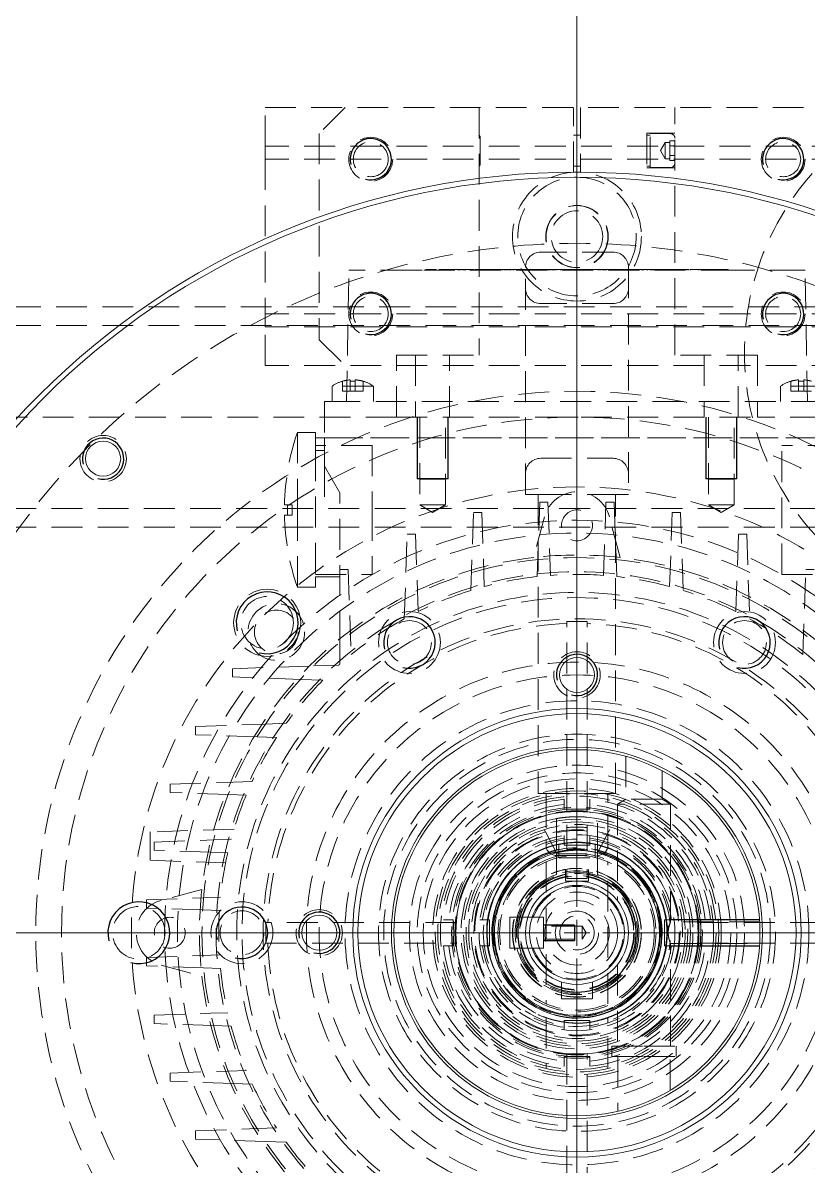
# Model space of a CAD drawing. Header units: millimetres. Extents: x 0 to 3953, y 1 to 2793.
# Drawn here: x 2912.2 to 3064.5, y 863.3 to 1085 of the extents above; entities that cross this region are included whole.
import ezdxf

# ---------------------------------------------------------------- set-up
doc = ezdxf.new("R2010")
doc.units = ezdxf.units.MM
doc.header["$LTSCALE"] = 4.7
doc.linetypes.add('HIDDEN', pattern=[1.905, 1.27, -0.635])
doc.layers.add('D', color=1, linetype='Continuous')
doc.layers.add('SLD-0', color=7, linetype='Continuous', lineweight=15)

# ---------------------------------------------------------------- blocks, each defined once
blk = doc.blocks.new('SW_CENTERMARKSYMBOL_1')
at = {"layer": 'SLD-0', "color": 0}
for p, q in [((0, 5), (0, 342.5)), ((0, 0), (0, 2.5)), ((-5, 0), (-342.5, 0)), ((0, 0), (-2.5, 0)), ((0, 0), (0, -2.5)), ((0, 0), (2.5, 0)), ((5, 0), (342.5, 0)), ((0, -5), (0, -342.5))]:
    blk.add_line(p, q, dxfattribs=at)

msp = doc.modelspace()

# ---------------------------------------------------------------- linework, layer by layer
at = {"color": 7, "linetype": 'HIDDEN', "lineweight": 0}
for p, q in [((2959.152, 1061.093), (2959.152, 1068.593)), ((2959.152, 1068.593), (3080.152, 1068.593)), ((2974.652, 1068.593), (2969.652, 1063.593)), ((3000.652, 1068.593), (3000.652, 1020.593)), ((3018.952, 1056.073), (3018.952, 1068.593)), ((3020.352, 1068.593), (3020.352, 1056.073)), ((3038.652, 1020.593), (3038.652, 1068.593)), ((2969.652, 1063.593), (2969.652, 1023.593)), ((3000.902, 1063.009), (3000.652, 1063.259)), ((3000.902, 1063.009), (3000.652, 1062.759)), ((3000.902, 1063.009), (3000.902, 1057.509)), ((3020.352, 1063.259), (3018.952, 1063.259)), ((3033.223, 1063.625), (3033.223, 1056.893)), ((3038.652, 1063.625), (3033.223, 1063.625)), ((3033.852, 1063.259), (3033.223, 1063.259)), ((3033.852, 1056.959), (3033.852, 1063.559)), ((3037.752, 1063.559), (3033.852, 1063.559)), ((3037.652, 1062.165), (3037.652, 1061.212)), ((3037.652, 1062.165), (3038.652, 1062.165)), ((3080.152, 1061.093), (2959.152, 1061.093)), ((2959.152, 1061.093), (2959.152, 1058.593)), ((3036.732, 1061.819), (3035.831, 1060.259)), ((3035.831, 1060.259), (3036.732, 1058.699)), ((3036.732, 1061.819), (3036.732, 1058.699)), ((3037.652, 1061.819), (3036.732, 1061.819)), ((3037.652, 1061.212), (3037.652, 1059.307)), ((3037.652, 1061.212), (3038.652, 1061.212)), ((3080.152, 1058.593), (2959.152, 1058.593)), ((2959.152, 1058.593), (2959.152, 1028.593)), ((3000.652, 1057.759), (3000.902, 1057.509)), ((3000.652, 1057.259), (3000.902, 1057.509)), ((3036.732, 1058.699), (3037.652, 1058.699)), ((3037.652, 1059.307), (3037.652, 1058.354)), ((3037.652, 1059.307), (3038.652, 1059.307)), ((3037.652, 1058.354), (3038.652, 1058.354)), ((3018.952, 1057.259), (3020.352, 1057.259)), ((3033.223, 1057.259), (3033.852, 1057.259)), ((3033.223, 1056.893), (3038.652, 1056.893)), ((3033.852, 1056.959), (3037.752, 1056.959)), ((3026.652, 1040.593), (3012.652, 1040.593)), ((3009.652, 993.593), (3009.652, 1037.593)), ((3029.652, 1037.593), (3029.652, 993.593)), ((2974.957, 1011.593), (2975.402, 1037.093)), ((2976.28, 1037.093), (2975.402, 1037.093)), ((2987.523, 1037.093), (2976.28, 1037.093)), ((2989.644, 1037.093), (2987.523, 1037.093)), ((3049.659, 1037.093), (2989.644, 1037.093)), ((2992.338, 1037.193), (2990.318, 1037.193)), ((2990.318, 1037.193), (2990.318, 1037.093)), ((2990.428, 1037.193), (2990.428, 1037.093)), ((2990.706, 1037.193), (2990.706, 1037.093)), ((2990.804, 1037.193), (2990.804, 1037.093)), ((2990.852, 1037.093), (2990.852, 1037.193)), ((2990.863, 1037.093), (2990.863, 1037.193)), ((2990.9, 1037.193), (2990.9, 1037.093)), ((2990.973, 1037.193), (2990.973, 1037.093)), ((2990.978, 1037.093), (2990.978, 1037.193)), ((2991, 1037.093), (2991, 1037.193)), ((2991.005, 1037.093), (2991.005, 1037.193)), ((2991.119, 1037.093), (2991.119, 1037.193)), ((2991.122, 1037.093), (2991.122, 1037.193)), ((2991.207, 1037.093), (2991.207, 1037.193)), ((2991.385, 1037.193), (2991.385, 1037.093)), ((2991.558, 1037.093), (2991.558, 1037.193)), ((2991.727, 1037.093), (2991.727, 1037.193)), ((2992.228, 1037.093), (2992.228, 1037.193)), ((2992.338, 1037.093), (2992.338, 1037.193)), ((2993.256, 1037.193), (2992.941, 1037.193)), ((2992.941, 1037.193), (2992.941, 1037.093)), ((2993.178, 1037.093), (2993.178, 1037.193)), ((2993.256, 1037.093), (2993.256, 1037.193)), ((2994.9, 1037.193), (2993.256, 1037.193)), ((2993.335, 1037.193), (2993.335, 1037.093)), ((2993.336, 1037.093), (2993.336, 1037.193)), ((2993.618, 1037.193), (2993.618, 1037.093)), ((2993.618, 1037.193), (2993.618, 1037.093)), ((2993.633, 1037.193), (2993.633, 1037.093)), ((2994.577, 1037.193), (2994.577, 1037.093)), ((2994.592, 1037.193), (2994.592, 1037.093)), ((2994.592, 1037.193), (2994.592, 1037.093)), ((2994.874, 1037.193), (2994.874, 1037.093)), ((2994.875, 1037.193), (2994.875, 1037.093)), ((2997.862, 1037.193), (2994.9, 1037.193)), ((2994.912, 1037.093), (2994.912, 1037.193)), ((2994.968, 1037.193), (2994.968, 1037.093)), ((2995.022, 1037.093), (2995.022, 1037.193)), ((2995.233, 1037.193), (2995.233, 1037.093)), ((2995.515, 1037.193), (2995.515, 1037.093)), ((2995.76, 1037.193), (2995.76, 1037.093)), ((2995.827, 1037.093), (2995.827, 1037.193)), ((2995.834, 1037.093), (2995.834, 1037.193)), ((2995.836, 1037.193), (2995.836, 1037.093)), ((2996.531, 1037.093), (2996.531, 1037.193)), ((2996.631, 1037.093), (2996.631, 1037.193)), ((2996.672, 1037.093), (2996.672, 1037.193)), ((2996.812, 1037.093), (2996.812, 1037.193)), ((2996.849, 1037.093), (2996.849, 1037.193)), ((2996.918, 1037.093), (2996.918, 1037.193)), ((2996.939, 1037.093), (2996.939, 1037.193)), ((2997.131, 1037.093), (2997.131, 1037.193)), ((2997.489, 1037.193), (2997.489, 1037.093)), ((2997.49, 1037.093), (2997.49, 1037.193)), ((2997.598, 1037.093), (2997.598, 1037.193)), ((2997.602, 1037.093), (2997.602, 1037.193)), ((2997.669, 1037.093), (2997.669, 1037.193)), ((2997.771, 1037.193), (2997.771, 1037.093)), ((2997.772, 1037.193), (2997.772, 1037.093)), ((2997.862, 1037.093), (2997.862, 1037.193)), ((2999.341, 1037.193), (2997.862, 1037.193)), ((2997.868, 1037.093), (2997.868, 1037.193)), ((2998.105, 1037.093), (2998.105, 1037.193)), ((2998.105, 1037.193), (2998.105, 1037.093)), ((2998.746, 1037.193), (2998.746, 1037.093)), ((2998.746, 1037.193), (2998.746, 1037.093)), ((2999.028, 1037.193), (2999.028, 1037.093)), ((2999.028, 1037.193), (2999.028, 1037.093)), ((2999.341, 1037.093), (2999.341, 1037.193)), ((2999.695, 1037.193), (2999.341, 1037.193)), ((2999.428, 1037.093), (2999.428, 1037.193)), ((2999.669, 1037.193), (2999.669, 1037.093)), ((2999.67, 1037.193), (2999.67, 1037.093)), ((2999.695, 1037.093), (2999.695, 1037.193)), ((2999.962, 1037.193), (2999.874, 1037.193)), ((2999.874, 1037.193), (2999.874, 1037.093)), ((3000.167, 1037.193), (2999.962, 1037.193)), ((3000.156, 1037.193), (3000.156, 1037.093)), ((3000.167, 1037.193), (3002.193, 1037.193)), ((3000.167, 1037.193), (3000.167, 1037.093)), ((3000.468, 1037.093), (3000.468, 1037.193)), ((3000.477, 1037.193), (3000.477, 1037.093)), ((3001.172, 1037.093), (3001.172, 1037.193)), ((3001.272, 1037.093), (3001.272, 1037.193)), ((3001.313, 1037.093), (3001.313, 1037.193)), ((3001.453, 1037.093), (3001.453, 1037.193)), ((3001.49, 1037.093), (3001.49, 1037.193)), ((3001.772, 1037.093), (3001.772, 1037.193)), ((3002.079, 1037.193), (3002.079, 1037.093)), ((3002.08, 1037.093), (3002.08, 1037.193)), ((3002.193, 1037.093), (3002.193, 1037.193)), ((3002.193, 1037.193), (3002.244, 1037.193)), ((3002.244, 1037.193), (3002.244, 1037.093)), ((3002.244, 1037.193), (3002.75, 1037.193)), ((3002.361, 1037.193), (3002.361, 1037.093)), ((3002.362, 1037.193), (3002.362, 1037.093)), ((3002.5, 1037.193), (3002.5, 1037.093)), ((3003.006, 1037.193), (3002.75, 1037.193)), ((3002.75, 1037.193), (3002.75, 1037.093)), ((3002.895, 1037.193), (3002.895, 1037.093)), ((3003.006, 1037.093), (3003.006, 1037.193)), ((3004.088, 1037.193), (3003.006, 1037.193)), ((3003.041, 1037.193), (3003.041, 1037.093)), ((3003.094, 1037.093), (3003.094, 1037.193)), ((3003.189, 1037.193), (3003.189, 1037.093)), ((3003.248, 1037.193), (3003.248, 1037.093)), ((3003.579, 1037.193), (3003.579, 1037.093)), ((3003.72, 1037.193), (3003.72, 1037.093)), ((3003.721, 1037.193), (3003.721, 1037.093)), ((3003.845, 1037.093), (3003.845, 1037.193)), ((3004.002, 1037.193), (3004.002, 1037.093)), ((3004.003, 1037.193), (3004.003, 1037.093)), ((3004.088, 1037.093), (3004.088, 1037.193)), ((3005.287, 1037.193), (3004.088, 1037.193)), ((3004.364, 1037.093), (3004.364, 1037.193)), ((3004.53, 1037.193), (3004.53, 1037.093)), ((3004.777, 1037.193), (3004.777, 1037.093)), ((3005.08, 1037.093), (3005.08, 1037.193)), ((3005.08, 1037.193), (3005.08, 1037.093)), ((3005.099, 1037.093), (3005.099, 1037.193)), ((3005.233, 1037.193), (3005.233, 1037.093)), ((3005.233, 1037.193), (3005.233, 1037.093)), ((3005.287, 1037.093), (3005.287, 1037.193)), ((3005.287, 1037.193), (3008.659, 1037.193)), ((3005.598, 1037.193), (3005.598, 1037.093)), ((3005.739, 1037.193), (3005.739, 1037.093)), ((3005.962, 1037.193), (3005.962, 1037.093)), ((3006.13, 1037.193), (3006.13, 1037.093)), ((3006.131, 1037.193), (3006.131, 1037.093)), ((3006.131, 1037.193), (3006.131, 1037.093)), ((3006.131, 1037.193), (3006.131, 1037.093)), ((3006.412, 1037.193), (3006.412, 1037.093)), ((3006.413, 1037.193), (3006.413, 1037.093)), ((3006.633, 1037.093), (3006.633, 1037.193)), ((3006.772, 1037.193), (3006.772, 1037.093)), ((3007.054, 1037.193), (3007.054, 1037.093)), ((3007.365, 1037.093), (3007.365, 1037.193)), ((3007.375, 1037.193), (3007.375, 1037.093)), ((3008.07, 1037.093), (3008.07, 1037.193)), ((3008.169, 1037.093), (3008.169, 1037.193)), ((3008.211, 1037.093), (3008.211, 1037.193)), ((3008.35, 1037.093), (3008.35, 1037.193)), ((3008.387, 1037.093), (3008.387, 1037.193)), ((3008.659, 1037.193), (3008.659, 1037.093)), ((3008.659, 1037.193), (3011.049, 1037.193)), ((3008.669, 1037.093), (3008.669, 1037.193)), ((3009.644, 1037.093), (3009.644, 1037.193)), ((3009.644, 1037.193), (3009.644, 1037.093)), ((3010.284, 1037.193), (3010.284, 1037.093)), ((3010.285, 1037.193), (3010.285, 1037.093)), ((3010.566, 1037.193), (3010.566, 1037.093)), ((3010.567, 1037.193), (3010.567, 1037.093)), ((3010.739, 1037.193), (3010.739, 1037.093)), ((3011.049, 1037.193), (3011.049, 1037.093)), ((3011.049, 1037.193), (3013.335, 1037.193)), ((3011.067, 1037.193), (3011.067, 1037.093)), ((3011.208, 1037.193), (3011.208, 1037.093)), ((3011.208, 1037.193), (3011.208, 1037.093)), ((3011.351, 1037.193), (3011.351, 1037.093)), ((3011.497, 1037.093), (3011.497, 1037.193)), ((3011.515, 1037.193), (3011.515, 1037.093)), ((3011.587, 1037.093), (3011.587, 1037.193)), ((3011.596, 1037.093), (3011.596, 1037.193)), ((3011.674, 1037.193), (3011.674, 1037.093)), ((3011.679, 1037.193), (3011.679, 1037.093)), ((3011.797, 1037.193), (3011.797, 1037.093)), ((3011.811, 1037.093), (3011.811, 1037.193)), ((3011.852, 1037.093), (3011.852, 1037.193)), ((3011.868, 1037.093), (3011.868, 1037.193)), ((3011.924, 1037.193), (3011.924, 1037.093)), ((3011.953, 1037.093), (3011.953, 1037.193)), ((3011.989, 1037.093), (3011.989, 1037.193)), ((3012.046, 1037.093), (3012.046, 1037.193)), ((3012.097, 1037.193), (3012.097, 1037.093)), ((3012.176, 1037.193), (3012.176, 1037.093)), ((3012.186, 1037.093), (3012.186, 1037.193)), ((3012.213, 1037.193), (3012.213, 1037.093)), ((3012.236, 1037.093), (3012.236, 1037.193)), ((3012.483, 1037.193), (3012.483, 1037.093)), ((3012.771, 1037.193), (3012.771, 1037.093)), ((3012.772, 1037.093), (3012.772, 1037.193)), ((3012.772, 1037.093), (3012.772, 1037.193)), ((3012.772, 1037.193), (3012.772, 1037.093)), ((3012.902, 1037.093), (3012.902, 1037.193)), ((3013.053, 1037.193), (3013.053, 1037.093)), ((3013.054, 1037.193), (3013.054, 1037.093)), ((3013.267, 1037.193), (3013.267, 1037.093)), ((3013.331, 1037.193), (3013.331, 1037.093)), ((3013.335, 1037.093), (3013.335, 1037.193)), ((3013.335, 1037.193), (3015.008, 1037.193)), ((3013.566, 1037.193), (3013.566, 1037.093)), ((3013.659, 1037.193), (3013.659, 1037.093)), ((3013.794, 1037.193), (3013.794, 1037.093)), ((3013.879, 1037.093), (3013.879, 1037.193)), ((3014.062, 1037.093), (3014.062, 1037.193)), ((3014.221, 1037.193), (3014.221, 1037.093)), ((3014.38, 1037.193), (3014.38, 1037.093)), ((3014.562, 1037.093), (3014.562, 1037.193)), ((3014.646, 1037.193), (3014.646, 1037.093)), ((3014.874, 1037.193), (3014.874, 1037.093)), ((3015.008, 1037.193), (3017.056, 1037.193)), ((3015.008, 1037.193), (3015.008, 1037.093)), ((3015.173, 1037.193), (3015.173, 1037.093)), ((3015.284, 1037.193), (3015.284, 1037.093)), ((3015.284, 1037.193), (3015.284, 1037.093)), ((3015.336, 1037.093), (3015.336, 1037.193)), ((3015.336, 1037.193), (3015.336, 1037.093)), ((3015.413, 1037.193), (3015.413, 1037.093)), ((3015.413, 1037.193), (3015.413, 1037.093)), ((3015.717, 1037.193), (3015.717, 1037.093)), ((3016.464, 1037.193), (3016.464, 1037.093)), ((3016.464, 1037.193), (3016.464, 1037.093)), ((3016.464, 1037.193), (3016.464, 1037.093)), ((3016.464, 1037.193), (3016.464, 1037.093)), ((3016.746, 1037.193), (3016.746, 1037.093)), ((3016.746, 1037.193), (3016.746, 1037.093)), ((3017.056, 1037.193), (3018.511, 1037.193)), ((3017.056, 1037.193), (3017.056, 1037.093)), ((3017.207, 1037.193), (3017.207, 1037.093)), ((3017.208, 1037.093), (3017.208, 1037.193)), ((3017.436, 1037.193), (3017.436, 1037.093)), ((3017.489, 1037.193), (3017.489, 1037.093)), ((3017.49, 1037.193), (3017.49, 1037.093)), ((3017.49, 1037.193), (3017.49, 1037.093)), ((3017.49, 1037.193), (3017.49, 1037.093)), ((3018.464, 1037.193), (3018.464, 1037.093)), ((3018.464, 1037.193), (3018.464, 1037.093)), ((3018.464, 1037.193), (3018.464, 1037.093)), ((3018.464, 1037.193), (3018.464, 1037.093)), ((3018.511, 1037.193), (3018.511, 1037.093)), ((3018.511, 1037.193), (3019.988, 1037.193)), ((3018.746, 1037.193), (3018.746, 1037.093)), ((3018.746, 1037.193), (3018.746, 1037.093)), ((3019.627, 1037.193), (3019.627, 1037.093)), ((3019.988, 1037.193), (3022.098, 1037.193)), ((3019.988, 1037.193), (3019.988, 1037.093)), ((3021.811, 1037.193), (3021.811, 1037.093)), ((3022.048, 1037.093), (3022.048, 1037.193)), ((3022.098, 1037.093), (3022.098, 1037.193)), ((3022.098, 1037.193), (3022.126, 1037.193)), ((3022.126, 1037.093), (3022.126, 1037.193)), ((3023.77, 1037.193), (3022.126, 1037.193)), ((3024.182, 1037.193), (3023.77, 1037.193)), ((3023.782, 1037.093), (3023.782, 1037.193)), ((3023.839, 1037.193), (3023.839, 1037.093)), ((3023.893, 1037.093), (3023.893, 1037.193)), ((3024.182, 1037.193), (3024.152, 1037.193)), ((3024.152, 1037.193), (3024.152, 1037.093)), ((3024.303, 1037.193), (3024.182, 1037.193)), ((3024.302, 1037.193), (3024.302, 1037.093)), ((3024.8, 1037.193), (3024.303, 1037.193)), ((3024.631, 1037.193), (3024.631, 1037.093)), ((3024.704, 1037.093), (3024.704, 1037.193)), ((3024.8, 1037.193), (3024.82, 1037.193)), ((3024.818, 1037.193), (3024.818, 1037.093)), ((3024.839, 1037.193), (3024.82, 1037.193)), ((3024.82, 1037.193), (3024.82, 1037.093)), ((3025.533, 1037.193), (3024.839, 1037.193)), ((3024.992, 1037.193), (3024.992, 1037.093)), ((3024.995, 1037.193), (3024.995, 1037.093)), ((3025.122, 1037.193), (3025.122, 1037.093)), ((3025.224, 1037.093), (3025.224, 1037.193)), ((3025.23, 1037.093), (3025.23, 1037.193)), ((3025.393, 1037.093), (3025.393, 1037.193)), ((3025.4, 1037.093), (3025.4, 1037.193)), ((3025.72, 1037.193), (3025.533, 1037.193)), ((3026.257, 1037.193), (3025.72, 1037.193)), ((3025.788, 1037.093), (3025.788, 1037.193)), ((3025.809, 1037.093), (3025.809, 1037.193)), ((3025.844, 1037.193), (3025.844, 1037.093)), ((3025.856, 1037.193), (3025.856, 1037.093)), ((3025.887, 1037.193), (3025.887, 1037.093)), ((3026.257, 1037.193), (3026.434, 1037.193)), ((3026.33, 1037.093), (3026.33, 1037.193)), ((3027.232, 1037.193), (3026.434, 1037.193)), ((3026.446, 1037.193), (3026.446, 1037.093)), ((3026.469, 1037.093), (3026.469, 1037.193)), ((3026.472, 1037.093), (3026.472, 1037.193)), ((3026.539, 1037.093), (3026.539, 1037.193)), ((3026.552, 1037.193), (3026.552, 1037.093)), ((3026.732, 1037.093), (3026.732, 1037.193)), ((3026.738, 1037.093), (3026.738, 1037.193)), ((3026.789, 1037.093), (3026.789, 1037.193)), ((3027.061, 1037.193), (3027.061, 1037.093)), ((3027.069, 1037.193), (3027.069, 1037.093)), ((3027.162, 1037.193), (3027.162, 1037.093)), ((3027.31, 1037.193), (3027.226, 1037.193)), ((3027.226, 1037.193), (3027.226, 1037.093)), ((3027.231, 1037.193), (3027.231, 1037.093)), ((3027.3, 1037.093), (3027.3, 1037.193)), ((3027.303, 1037.093), (3027.303, 1037.193)), ((3028.521, 1037.193), (3027.31, 1037.193)), ((3027.387, 1037.193), (3027.387, 1037.093)), ((3027.391, 1037.193), (3027.391, 1037.093)), ((3027.458, 1037.093), (3027.458, 1037.193)), ((3027.463, 1037.093), (3027.463, 1037.193)), ((3027.576, 1037.093), (3027.576, 1037.193)), ((3027.578, 1037.193), (3027.578, 1037.093)), ((3027.582, 1037.093), (3027.582, 1037.193)), ((3027.586, 1037.193), (3027.586, 1037.093)), ((3028.075, 1037.193), (3028.075, 1037.093)), ((3028.111, 1037.093), (3028.111, 1037.193)), ((3028.117, 1037.093), (3028.117, 1037.193)), ((3028.212, 1037.093), (3028.212, 1037.193)), ((3028.22, 1037.093), (3028.22, 1037.193)), ((3028.298, 1037.093), (3028.298, 1037.193)), ((3028.306, 1037.193), (3028.306, 1037.093)), ((3028.399, 1037.093), (3028.399, 1037.193)), ((3028.725, 1037.193), (3028.521, 1037.193)), ((3028.531, 1037.093), (3028.531, 1037.193)), ((3028.565, 1037.093), (3028.565, 1037.193)), ((3029.157, 1037.193), (3028.725, 1037.193)), ((3028.752, 1037.193), (3028.752, 1037.093)), ((3028.757, 1037.193), (3028.757, 1037.093)), ((3028.774, 1037.193), (3028.774, 1037.093)), ((3028.942, 1037.093), (3028.942, 1037.193)), ((3028.959, 1037.093), (3028.959, 1037.193)), ((3029.003, 1037.193), (3029.003, 1037.093)), ((3029.02, 1037.193), (3029.02, 1037.093)), ((3029.036, 1037.193), (3029.036, 1037.093)), ((3029.037, 1037.193), (3029.037, 1037.093)), ((3029.157, 1037.193), (3029.345, 1037.193)), ((3029.196, 1037.093), (3029.196, 1037.193)), ((3029.212, 1037.093), (3029.212, 1037.193)), ((3030.375, 1037.193), (3029.345, 1037.193)), ((3029.46, 1037.193), (3029.46, 1037.093)), ((3029.461, 1037.193), (3029.461, 1037.093)), ((3029.499, 1037.193), (3029.499, 1037.093)), ((3029.5, 1037.193), (3029.5, 1037.093)), ((3029.937, 1037.193), (3029.937, 1037.093)), ((3030.009, 1037.193), (3030.009, 1037.093)), ((3030.114, 1037.193), (3030.114, 1037.093)), ((3030.375, 1037.193), (3030.522, 1037.193)), ((3030.729, 1037.193), (3030.522, 1037.193)), ((3030.557, 1037.093), (3030.557, 1037.193)), ((3030.894, 1037.193), (3030.729, 1037.193)), ((3030.766, 1037.093), (3030.766, 1037.193)), ((3030.894, 1037.193), (3032.329, 1037.193)), ((3030.936, 1037.193), (3030.936, 1037.093)), ((3030.995, 1037.193), (3030.995, 1037.093)), ((3030.999, 1037.193), (3030.999, 1037.093)), ((3031.139, 1037.193), (3031.139, 1037.093)), ((3031.141, 1037.193), (3031.141, 1037.093)), ((3031.602, 1037.093), (3031.602, 1037.193)), ((3031.702, 1037.193), (3031.702, 1037.093)), ((3032.162, 1037.193), (3032.162, 1037.093)), ((3032.165, 1037.193), (3032.165, 1037.093)), ((3032.305, 1037.193), (3032.305, 1037.093)), ((3032.308, 1037.193), (3032.308, 1037.093)), ((3032.329, 1037.193), (3032.495, 1037.193)), ((3032.439, 1037.093), (3032.439, 1037.193)), ((3032.495, 1037.193), (3032.706, 1037.193)), ((3032.583, 1037.093), (3032.583, 1037.193)), ((3032.611, 1037.093), (3032.611, 1037.193)), ((3032.706, 1037.193), (3032.855, 1037.193)), ((3032.855, 1037.193), (3033.974, 1037.193)), ((3033.189, 1037.193), (3033.189, 1037.093)), ((3033.294, 1037.193), (3033.294, 1037.093)), ((3033.366, 1037.093), (3033.366, 1037.193)), ((3033.804, 1037.193), (3033.804, 1037.093)), ((3033.805, 1037.193), (3033.805, 1037.093)), ((3033.842, 1037.193), (3033.842, 1037.093)), ((3033.843, 1037.193), (3033.843, 1037.093)), ((3033.974, 1037.193), (3034.165, 1037.193)), ((3034.091, 1037.193), (3034.091, 1037.093)), ((3034.108, 1037.193), (3034.108, 1037.093)), ((3034.165, 1037.193), (3034.581, 1037.193)), ((3034.266, 1037.093), (3034.266, 1037.193)), ((3034.268, 1037.093), (3034.268, 1037.193)), ((3034.283, 1037.093), (3034.283, 1037.193)), ((3034.3, 1037.093), (3034.3, 1037.193)), ((3034.345, 1037.193), (3034.345, 1037.093)), ((3034.361, 1037.193), (3034.361, 1037.093)), ((3034.529, 1037.093), (3034.529, 1037.193)), ((3034.546, 1037.093), (3034.546, 1037.193)), ((3034.551, 1037.193), (3034.551, 1037.093)), ((3034.575, 1037.193), (3034.575, 1037.093)), ((3034.581, 1037.193), (3034.788, 1037.193)), ((3034.609, 1037.093), (3034.609, 1037.193)), ((3034.788, 1037.193), (3035.988, 1037.193)), ((3034.812, 1037.093), (3034.812, 1037.193)), ((3034.89, 1037.093), (3034.89, 1037.193)), ((3034.905, 1037.193), (3034.905, 1037.093)), ((3034.997, 1037.093), (3034.997, 1037.193)), ((3035.083, 1037.193), (3035.083, 1037.093)), ((3035.186, 1037.193), (3035.186, 1037.093)), ((3035.192, 1037.193), (3035.192, 1037.093)), ((3035.228, 1037.093), (3035.228, 1037.193)), ((3035.717, 1037.093), (3035.717, 1037.193)), ((3035.721, 1037.193), (3035.721, 1037.093)), ((3035.725, 1037.093), (3035.725, 1037.193)), ((3035.727, 1037.193), (3035.727, 1037.093)), ((3035.84, 1037.193), (3035.84, 1037.093)), ((3035.845, 1037.193), (3035.845, 1037.093)), ((3035.913, 1037.093), (3035.913, 1037.193)), ((3035.916, 1037.093), (3035.916, 1037.193)), ((3035.988, 1037.193), (3036.073, 1037.193)), ((3036, 1037.193), (3036, 1037.093)), ((3036.004, 1037.193), (3036.004, 1037.093)), ((3036.074, 1037.193), (3036.073, 1037.193)), ((3036.073, 1037.093), (3036.073, 1037.193)), ((3036.074, 1037.193), (3036.872, 1037.193)), ((3036.078, 1037.093), (3036.078, 1037.193)), ((3036.141, 1037.093), (3036.141, 1037.193)), ((3036.235, 1037.093), (3036.235, 1037.193)), ((3036.243, 1037.093), (3036.243, 1037.193)), ((3036.514, 1037.193), (3036.514, 1037.093)), ((3036.545, 1037.093), (3036.545, 1037.193)), ((3036.602, 1037.193), (3036.602, 1037.093)), ((3036.656, 1037.093), (3036.656, 1037.193)), ((3036.751, 1037.193), (3036.751, 1037.093)), ((3036.857, 1037.093), (3036.857, 1037.193)), ((3036.872, 1037.193), (3037.053, 1037.193)), ((3036.973, 1037.193), (3036.973, 1037.093)), ((3037.053, 1037.193), (3037.576, 1037.193)), ((3037.394, 1037.193), (3037.394, 1037.093)), ((3037.416, 1037.093), (3037.416, 1037.193)), ((3037.448, 1037.093), (3037.448, 1037.193)), ((3037.459, 1037.093), (3037.459, 1037.193)), ((3037.468, 1037.093), (3037.468, 1037.193)), ((3037.576, 1037.193), (3037.767, 1037.193)), ((3037.767, 1037.193), (3038.467, 1037.193)), ((3037.904, 1037.193), (3037.904, 1037.093)), ((3037.91, 1037.193), (3037.91, 1037.093)), ((3038.073, 1037.193), (3038.073, 1037.093)), ((3038.079, 1037.193), (3038.079, 1037.093)), ((3038.181, 1037.193), (3038.181, 1037.093)), ((3038.308, 1037.093), (3038.308, 1037.193)), ((3038.311, 1037.093), (3038.311, 1037.193)), ((3038.467, 1037.193), (3038.485, 1037.193)), ((3038.483, 1037.093), (3038.483, 1037.193)), ((3038.485, 1037.193), (3038.491, 1037.193)), ((3038.485, 1037.093), (3038.485, 1037.193)), ((3038.491, 1037.193), (3038.991, 1037.193)), ((3038.552, 1037.093), (3038.552, 1037.193)), ((3038.573, 1037.093), (3038.573, 1037.193)), ((3038.991, 1037.193), (3039.113, 1037.193)), ((3039.002, 1037.093), (3039.002, 1037.193)), ((3039.113, 1037.193), (3039.152, 1037.193)), ((3039.495, 1037.193), (3039.113, 1037.193)), ((3039.152, 1037.093), (3039.152, 1037.193)), ((3039.232, 1037.093), (3039.232, 1037.193)), ((3039.235, 1037.093), (3039.235, 1037.193)), ((3039.302, 1037.093), (3039.302, 1037.193)), ((3039.495, 1037.093), (3039.495, 1037.193)), ((3040.975, 1037.193), (3039.495, 1037.193)), ((3039.501, 1037.093), (3039.501, 1037.193)), ((3040.975, 1037.093), (3040.975, 1037.193)), ((3041.328, 1037.193), (3040.975, 1037.193)), ((3041.061, 1037.093), (3041.061, 1037.193)), ((3041.328, 1037.093), (3041.328, 1037.193)), ((3041.632, 1037.193), (3041.632, 1037.093)), ((3041.632, 1037.193), (3044.326, 1037.193)), ((3043.321, 1037.193), (3043.321, 1037.093)), ((3044.326, 1037.193), (3044.326, 1037.093)), ((3044.326, 1037.193), (3045.3, 1037.193)), ((3044.551, 1037.193), (3044.551, 1037.093)), ((3045.3, 1037.193), (3045.3, 1037.093)), ((3045.3, 1037.193), (3046.274, 1037.193)), ((3046.059, 1037.193), (3046.059, 1037.093)), ((3046.274, 1037.193), (3046.274, 1037.093)), ((3046.274, 1037.193), (3048.976, 1037.193)), ((3047.288, 1037.193), (3047.288, 1037.093)), ((3048.976, 1037.093), (3048.976, 1037.193)), ((3051.78, 1037.093), (3049.659, 1037.093)), ((3063.023, 1037.093), (3051.78, 1037.093)), ((3063.902, 1037.093), (3063.023, 1037.093)), ((3064.347, 1011.593), (3063.902, 1037.093)), ((3202.152, 1029.943), (2837.152, 1029.943)), ((3026.652, 1030.593), (3012.652, 1030.593)), ((3080.152, 1028.593), (2959.152, 1028.593)), ((2959.152, 1028.593), (2959.152, 1026.093)), ((3202.152, 1026.343), (2837.152, 1026.343)), ((2959.152, 1018.593), (2959.152, 1026.093)), ((3080.152, 1026.093), (2959.152, 1026.093)), ((2969.652, 1023.593), (2974.652, 1018.593)), ((2984.652, 1008.593), (2984.652, 1020.593)), ((2984.652, 1020.593), (3000.652, 1020.593)), ((2988.352, 1020.593), (2988.352, 1008.593)), ((2994.952, 1008.593), (2994.952, 1020.593)), ((3054.652, 1020.593), (3038.652, 1020.593)), ((3044.352, 1020.593), (3044.352, 1008.593)), ((3050.952, 1008.593), (3050.952, 1020.593)), ((3054.652, 1020.593), (3054.652, 1008.593)), ((3080.152, 1018.593), (2959.152, 1018.593)), ((2974.152, 1015.538), (2974.152, 1013.593)), ((2975.652, 1015.538), (2975.652, 1015.812)), ((2975.652, 1015.538), (2975.652, 1013.593)), ((2976.652, 1015.812), (2976.652, 1015.538)), ((2976.652, 1013.593), (2976.652, 1015.538)), ((2978.152, 1013.593), (2978.152, 1015.538)), ((3061.152, 1015.538), (3061.152, 1013.593)), ((3062.652, 1015.538), (3062.652, 1015.812)), ((3062.652, 1015.538), (3062.652, 1013.593)), ((3063.652, 1015.812), (3063.652, 1015.538)), ((3063.652, 1013.593), (3063.652, 1015.538)), ((2980.152, 1014.593), (2972.152, 1014.593)), ((2972.152, 1014.593), (2972.152, 1011.593)), ((2974.152, 1013.593), (2975.652, 1013.593)), ((2975.652, 1013.593), (2976.652, 1013.593)), ((2976.652, 1013.593), (2978.152, 1013.593)), ((2980.152, 1011.593), (2980.152, 1014.593)), ((3067.152, 1014.593), (3059.152, 1014.593)), ((3059.152, 1014.593), (3059.152, 1011.593)), ((3061.152, 1013.593), (3062.652, 1013.593)), ((3062.652, 1013.593), (3063.652, 1013.593)), ((3063.652, 1013.593), (3065.152, 1013.593)), ((2970.652, 1011.593), (2970.652, 1004.593)), ((2972.152, 1011.593), (2970.652, 1011.593)), ((3067.152, 1011.593), (2972.152, 1011.593)), ((2984.652, 1008.593), (2909.652, 1008.593)), ((2984.652, 1008.593), (3054.652, 1008.593)), ((2989.152, 1008.593), (2989.152, 991.593)), ((2994.152, 991.593), (2994.152, 1008.593)), ((3045.152, 1008.593), (3045.152, 991.593)), ((3050.152, 991.593), (3050.152, 1008.593)), ((3129.652, 1008.593), (3054.652, 1008.593)), ((2965.402, 1005.593), (2965.402, 990.593)), ((2968.902, 1005.593), (2965.402, 1005.593)), ((2968.902, 1005.593), (2968.902, 1004.593)), ((2968.902, 1002.125), (2968.902, 1004.593)), ((2968.902, 1004.593), (2970.652, 1004.593)), ((2970.652, 999.093), (2970.652, 1004.593)), ((2970.652, 1004.593), (3068.652, 1004.593)), ((2972.152, 1004.593), (3067.152, 1004.593)), ((2979.902, 1003.093), (2968.902, 1003.093)), ((2968.902, 1002.125), (2968.902, 977.593)), ((2970.652, 1002.125), (2968.902, 1002.125)), ((2979.902, 1003.093), (2979.902, 990.593)), ((3059.402, 978.093), (3059.402, 1003.093)), ((3070.402, 1003.093), (3059.402, 1003.093)), ((3012.652, 1000.593), (3026.652, 1000.593)), ((2973.652, 993.897), (2970.652, 999.093)), ((2970.652, 999.093), (2970.652, 990.593)), ((2973.652, 964.954), (2973.652, 993.897)), ((3012.152, 993.593), (3012.652, 993.593)), ((3012.152, 993.593), (3012.152, 935.593)), ((3012.652, 993.593), (3026.652, 993.593)), ((3026.652, 993.593), (3027.152, 993.593)), ((3027.152, 935.593), (3027.152, 993.593)), ((2964.402, 991.593), (2963.525, 991.593)), ((2964.402, 989.593), (2964.402, 991.593)), ((2989.152, 991.593), (2991.652, 991.593)), ((2989.152, 991.593), (2991.652, 990.091)), ((2991.652, 991.593), (2994.152, 991.593)), ((2991.652, 990.091), (2994.152, 991.593)), ((3011.924, 977.662), (3012.427, 992.074)), ((3012.427, 992.074), (3014.026, 992.074)), ((3014.026, 992.074), (3014.521, 977.903)), ((3024.782, 977.903), (3025.277, 992.074)), ((3025.277, 992.074), (3026.876, 992.074)), ((3026.876, 992.074), (3027.379, 977.662)), ((3045.152, 991.593), (3047.652, 991.593)), ((3045.152, 991.593), (3047.652, 990.091)), ((3047.652, 991.593), (3050.152, 991.593)), ((3047.652, 990.091), (3050.152, 991.593)), ((2837.152, 990.843), (3202.152, 990.843)), ((2963.525, 989.593), (2964.402, 989.593)), ((2965.402, 990.593), (2965.402, 975.593)), ((2979.902, 990.593), (2979.902, 978.093)), ((2999.05, 974.969), (2999.577, 990.071)), ((2999.577, 990.071), (3001.176, 990.071)), ((3001.176, 990.071), (3001.677, 975.728)), ((3013.373, 989.275), (3011.252, 981.36)), ((3028.051, 981.36), (3025.93, 989.275)), ((3037.626, 975.728), (3038.127, 990.071)), ((3038.127, 990.071), (3039.726, 990.071)), ((3039.726, 990.071), (3040.254, 974.969)), ((2837.152, 987.243), (3202.152, 987.243)), ((2986.154, 969.487), (2986.727, 985.91)), ((2986.727, 985.91), (2988.326, 985.91)), ((2988.326, 985.91), (2988.851, 970.895)), ((3050.453, 970.895), (3050.977, 985.91)), ((3050.977, 985.91), (3052.576, 985.91)), ((3052.576, 985.91), (3053.15, 969.487)), ((2968.902, 978.093), (2979.902, 978.093)), ((2973.652, 979.039), (2975.251, 979.067)), ((2975.251, 979.067), (2975.828, 962.535)), ((3059.402, 978.093), (3070.402, 978.093)), ((3063.475, 962.535), (3064.052, 979.067)), ((3064.052, 979.067), (3065.652, 979.039)), ((2965.402, 975.593), (2968.902, 975.593)), ((2968.902, 977.593), (2968.902, 975.593)), ((2968.902, 977.593), (2973.652, 977.593)), ((3017.652, 932.025), (3017.652, 968.947)), ((3021.652, 932.025), (3021.652, 968.947)), ((2973.652, 960.691), (2973.652, 964.954)), ((2952.799, 959.792), (2968.518, 960.341)), ((2968.518, 960.341), (2973.451, 960.513)), ((2952.799, 958.193), (2952.799, 959.792)), ((2966.006, 957.732), (2952.799, 958.193)), ((2970.352, 957.58), (2966.006, 957.732)), ((2945.671, 948.592), (2959.198, 949.065)), ((2959.198, 949.065), (2963.253, 949.206)), ((2945.671, 946.993), (2945.671, 948.592)), ((2957.605, 946.577), (2945.671, 946.993)), ((2961.364, 946.445), (2957.605, 946.577)), ((3029.152, 942.798), (3029.152, 934.494)), ((3036.152, 934.494), (3036.152, 940.025)), ((2940.746, 937.392), (2953.031, 937.821)), ((2953.031, 937.821), (2956.655, 937.948)), ((2940.746, 935.793), (2940.746, 937.392)), ((2952.021, 935.4), (2940.746, 935.793)), ((3012.152, 935.593), (3027.152, 935.593)), ((3013.652, 935.593), (3013.652, 925.593)), ((3025.652, 925.593), (3025.652, 935.593)), ((2955.479, 935.279), (2952.021, 935.4)), ((3013.652, 934.918), (3013.652, 925.032)), ((3017.152, 933.467), (3017.152, 934.472)), ((3017.152, 933.467), (3017.152, 932.593)), ((3022.152, 934.472), (3022.152, 933.467)), ((3022.152, 932.593), (3022.152, 933.467)), ((3025.652, 925.062), (3025.652, 934.935)), ((3029.152, 934.494), (3027.502, 933.503)), ((3037.802, 933.503), (3027.502, 933.503)), ((3027.502, 933.503), (3027.502, 914.762)), ((3036.152, 934.494), (3029.152, 934.494)), ((3037.802, 933.503), (3036.152, 934.494)), ((3037.802, 910.667), (3037.802, 933.503)), ((3017.152, 932.593), (3022.152, 932.593)), ((3015.652, 930.743), (3015.652, 923.893)), ((3017.652, 928.988), (3017.652, 929.497)), ((3021.652, 929.497), (3021.652, 928.988)), ((3023.652, 923.893), (3023.652, 930.736)), ((2953.127, 928.711), (2936.855, 928.143)), ((2936.855, 928.143), (2936.855, 922.643)), ((2952.556, 926.714), (2949.164, 926.595)), ((3013.297, 928.608), (3013.535, 928.151)), ((3013.535, 928.151), (3015.652, 924.085)), ((3017.152, 926.923), (3017.152, 925.593)), ((3022.152, 925.593), (3022.152, 926.923)), ((3023.652, 924.085), (3025.769, 928.151)), ((3025.769, 928.151), (3026.006, 928.608)), ((2937.627, 926.192), (2949.164, 926.595)), ((2937.627, 924.593), (2937.627, 926.192)), ((2948.598, 924.21), (2937.627, 924.593)), ((3016.152, 925.739), (3016.152, 924.717)), ((3016.152, 923.093), (3016.152, 924.717)), ((3017.152, 925.593), (3022.152, 925.593)), ((3023.152, 924.717), (3023.152, 925.739)), ((3023.152, 923.093), (3023.152, 924.717)), ((2936.855, 922.643), (2951.483, 922.132)), ((2951.903, 924.095), (2948.598, 924.21)), ((3013.652, 922.367), (3013.652, 894.819)), ((3015.652, 919.906), (3015.652, 923.893)), ((3015.652, 923.893), (3023.652, 923.893)), ((3015.652, 923.593), (3023.652, 923.593)), ((3016.152, 923.093), (3023.152, 923.093)), ((3023.652, 923.893), (3023.652, 919.906)), ((3025.652, 894.815), (3025.652, 922.371)), ((3017.402, 920.889), (3017.402, 919.871)), ((3017.652, 920.932), (3017.652, 919.093)), ((3021.652, 919.093), (3021.652, 920.932)), ((3021.902, 919.871), (3021.902, 920.889)), ((3017.402, 918.593), (3017.402, 919.871)), ((3019.652, 918.593), (3017.402, 918.593)), ((3017.652, 919.093), (3021.652, 919.093)), ((3021.902, 918.593), (3019.652, 918.593)), ((3021.902, 918.593), (3021.902, 919.871)), ((2946.885, 916.992), (2938.969, 914.871)), ((2936.111, 914.992), (2947.219, 915.38)), ((2936.111, 913.393), (2936.111, 914.992)), ((2947.036, 913.012), (2936.111, 913.393)), ((2947.219, 915.38), (2950.495, 915.495)), ((2950.285, 912.898), (2947.036, 913.012)), ((3006.652, 911.593), (3006.652, 905.593)), ((3010.112, 911.593), (3006.652, 911.593)), ((3013.152, 911.593), (3010.112, 911.593)), ((3013.152, 905.593), (3013.152, 911.593)), ((2996.219, 910.593), (2959.297, 910.593)), ((2993.772, 911.093), (2994.777, 911.093)), ((2995.652, 911.093), (2994.777, 911.093)), ((2995.652, 906.093), (2995.652, 911.093)), ((3000.817, 911.093), (3001.321, 911.093)), ((3002.652, 911.093), (3001.321, 911.093)), ((3002.652, 906.093), (3002.652, 911.093)), ((3020.652, 909.843), (3013.152, 909.843)), ((3020.652, 908.593), (3020.652, 909.843)), ((3021.403, 908.593), (3020.652, 909.843)), ((3037.982, 911.093), (3036.652, 911.093)), ((3036.652, 911.093), (3036.652, 906.093)), ((3055.152, 910.693), (3037.791, 910.693)), ((3037.982, 911.093), (3038.486, 911.093)), ((3043.084, 910.593), (3080.006, 910.593)), ((3043.652, 911.093), (3043.652, 906.093)), ((3044.526, 911.093), (3043.652, 911.093)), ((3013.152, 907.343), (3020.652, 907.343)), ((3020.652, 907.343), (3020.652, 908.593)), ((3020.652, 907.343), (3021.403, 908.593)), ((3037.354, 908.593), (3037.368, 908.391)), ((2959.297, 906.593), (2996.219, 906.593)), ((2994.777, 906.093), (2993.772, 906.093)), ((2994.777, 906.093), (2995.652, 906.093)), ((3001.321, 906.093), (3000.817, 906.093)), ((3001.321, 906.093), (3002.652, 906.093)), ((3006.652, 905.593), (3010.112, 905.593)), ((3013.152, 905.593), (3010.112, 905.593)), ((3036.652, 906.093), (3037.982, 906.093)), ((3037.793, 906.493), (3055.152, 906.493)), ((3037.802, 886.593), (3037.802, 906.514)), ((3038.486, 906.093), (3037.982, 906.093)), ((3043.084, 906.593), (3080.006, 906.593)), ((3043.652, 906.093), (3044.526, 906.093)), ((3045.531, 906.093), (3044.526, 906.093)), ((2936.111, 903.792), (2947.036, 904.174)), ((2936.111, 902.193), (2936.111, 903.792)), ((2938.969, 902.314), (2946.885, 900.193)), ((2947.036, 904.174), (2950.285, 904.287)), ((3027.502, 902.401), (3027.502, 886.593)), ((2947.219, 901.805), (2936.111, 902.193)), ((2950.495, 901.691), (2947.219, 901.805)), ((3016.652, 899.053), (3016.652, 895.793)), ((3022.652, 895.793), (3022.652, 899.053)), ((3016.652, 895.793), (3022.652, 895.793)), ((2937.627, 892.592), (2948.598, 892.975)), ((2937.627, 890.993), (2937.627, 892.592)), ((2948.598, 892.975), (2951.903, 893.091)), ((3013.652, 892.153), (3013.652, 882.252)), ((3022.152, 891.593), (3017.152, 891.593)), ((3017.152, 891.593), (3017.152, 890.262)), ((3022.152, 890.262), (3022.152, 891.593)), ((3025.652, 882.262), (3025.652, 892.124)), ((2949.164, 890.59), (2937.627, 890.993)), ((2952.556, 890.472), (2949.164, 890.59)), ((3017.152, 889.758), (3017.152, 890.262)), ((3022.152, 890.262), (3022.152, 889.758)), ((3017.152, 884.593), (3017.152, 883.718)), ((3022.152, 884.593), (3017.152, 884.593)), ((3017.652, 885.161), (3017.652, 848.238)), ((3021.652, 848.238), (3021.652, 885.161)), ((3022.152, 883.718), (3022.152, 884.593)), ((3026.402, 886.593), (3032.652, 886.593)), ((3026.402, 886.593), (3026.402, 884.593)), ((3026.402, 884.593), (3032.652, 884.593)), ((3027.552, 884.593), (3027.552, 873.983)), ((3032.652, 886.593), (3038.902, 886.593)), ((3032.652, 884.593), (3038.902, 884.593)), ((3037.752, 878.054), (3037.752, 884.593)), ((3038.902, 884.593), (3038.902, 886.593)), ((3017.152, 882.713), (3017.152, 883.718)), ((2940.746, 881.392), (2952.021, 881.786)), ((2940.746, 879.793), (2940.746, 881.392)), ((2952.021, 881.786), (2955.479, 881.907)), ((2953.031, 879.364), (2940.746, 879.793)), ((2956.655, 879.238), (2953.031, 879.364)), ((2945.671, 870.192), (2957.605, 870.609)), ((2945.671, 868.593), (2945.671, 870.192)), ((2957.605, 870.609), (2961.364, 870.74)), ((2959.198, 868.121), (2945.671, 868.593)), ((2963.253, 867.979), (2959.198, 868.121))]:
    msp.add_line(p, q, dxfattribs=at)
at = {"color": 7, "linetype": 'Continuous', "lineweight": 15}
for p, q in [((3036.152, 940.025), (3036.152, 940.041)), ((3037.752, 878.029), (3037.752, 878.054))]:
    msp.add_line(p, q, dxfattribs=at)
for centre, radius in [((3019.652, 908.593), 355), ((3019.652, 908.593), 342), ((3019.652, 908.593), 341.2), ((3019.652, 908.593), 147.5), ((3019.652, 908.593), 146.5), ((2927.728, 1000.517), 3.4), ((3019.652, 958.593), 3.4), ((3019.652, 908.593), 43.5), ((3019.652, 908.593), 42.5), ((3019.652, 908.593), 36), ((3019.652, 908.593), 35.5), ((3019.652, 908.593), 10), ((3019.652, 908.593), 9.196), ((2969.652, 908.593), 3.4)]:
    msp.add_circle(centre, radius, dxfattribs=at)
at = {"color": 7, "linetype": 'HIDDEN', "lineweight": 0}
for centre, radius in [((3019.652, 908.593), 353.8), ((3019.652, 908.593), 340), ((3019.652, 908.593), 305), ((3104.652, 1021.093), 52.5), ((2979.652, 1058.593), 4.25), ((2979.652, 1058.593), 3.4), ((3059.652, 1058.593), 4.25), ((3059.652, 1058.593), 3.4), ((3019.652, 1043.593), 12.5), ((3019.652, 1043.593), 11.5), ((3019.652, 1043.593), 6.05), ((3019.652, 1043.593), 6), ((3019.652, 1043.593), 5), ((3019.652, 908.593), 133.7), ((2979.652, 1028.593), 4.25), ((2979.652, 1028.593), 3.4), ((3059.652, 1028.593), 4.25), ((3059.652, 1028.593), 3.4), ((3019.652, 908.593), 105), ((3019.652, 908.593), 100), ((2927.728, 1000.517), 4.5), ((3019.652, 908.593), 86.45), ((3019.652, 987.593), 3), ((3019.652, 908.593), 80), ((3019.652, 908.593), 77.5), ((3019.652, 908.593), 72.75), ((3019.652, 908.593), 70), ((2959.548, 968.697), 6.5), ((3019.652, 908.593), 66), ((2959.548, 968.697), 5.1), ((3019.652, 908.593), 65), ((2961.315, 966.929), 5.5), ((2961.315, 966.929), 4.25), ((3019.652, 908.593), 60.886), ((2987.152, 964.884), 6), ((2987.152, 964.884), 4.25), ((3052.152, 964.884), 6), ((3052.152, 964.884), 4.25), ((3019.652, 958.593), 4.5), ((3019.652, 908.593), 52.5), ((3019.652, 908.593), 50), ((3019.652, 908.593), 45), ((3019.652, 908.593), 38.5), ((3019.652, 908.593), 37.5), ((3019.652, 908.593), 32.5), ((3019.652, 908.593), 31), ((3019.652, 908.593), 29.833), ((3019.652, 908.593), 28), ((3019.652, 908.593), 27.5), ((3019.652, 908.593), 27), ((3019.652, 908.593), 26.5), ((3019.652, 908.593), 24.321), ((3019.652, 908.593), 24), ((3019.652, 908.593), 23.667), ((3019.652, 908.593), 23.5), ((3019.652, 908.593), 22.5), ((3019.652, 908.593), 22), ((3019.652, 908.593), 21.5), ((3019.652, 908.593), 21), ((3019.652, 908.593), 20), ((3019.652, 908.593), 19.833), ((3019.652, 908.593), 19), ((3019.652, 908.593), 17.5), ((3019.652, 908.593), 16.5), ((3019.652, 908.593), 16.167), ((3019.652, 908.593), 16), ((3019.652, 908.593), 15.333), ((3019.652, 908.593), 15), ((3019.652, 908.593), 12.5), ((3019.652, 908.593), 12.45), ((3019.652, 908.593), 12), ((3019.652, 908.593), 11.75), ((3019.652, 908.593), 11.5), ((3019.652, 908.593), 11.134), ((3019.652, 908.593), 11), ((3019.652, 908.593), 7.9), ((2934.652, 908.593), 5.1), ((2954.652, 908.593), 6), ((3019.652, 908.593), 6.25), ((2940.652, 908.593), 3), ((2954.652, 908.593), 4.25), ((2969.652, 908.593), 4.5), ((3019.652, 908.593), 4.2), ((3019.652, 908.593), 3.323)]:
    msp.add_circle(centre, radius, dxfattribs=at)
for centre, radius, start, end in [((3037.752, 1062.659), 0.9, 0, 90), ((3037.752, 1057.859), 0.9, 270, 0), ((3012.652, 1037.593), 3, 90, 180), ((3026.652, 1037.593), 3, 360, 90), ((3012.652, 1033.593), 3, 180, 270), ((3026.652, 1033.593), 3, 270, 360), ((2976.152, 1008.848), 7, 106.6514, 124.8499), ((2976.152, 1008.848), 6.982, 94.10655, 106.6453), ((2976.152, 1008.848), 6.708, 85.72546, 94.27454), ((2976.152, 1008.848), 6.982, 73.3547, 85.89345), ((2976.152, 1008.848), 7, 55.1501, 73.35305), ((3063.152, 1008.848), 7, 106.6514, 124.8499), ((3063.152, 1008.848), 6.982, 94.10655, 106.6453), ((3063.152, 1008.848), 6.708, 85.72546, 94.27454), ((3063.152, 1008.848), 6.982, 73.3547, 85.89345), ((3009.152, 990.593), 46.25, 161.07536, 178.75992), ((3012.652, 997.593), 3, 90, 180), ((3026.652, 997.593), 3, 0, 90), ((3019.652, 987.593), 6.5, 15, 165), ((3009.152, 990.593), 46.25, 181.23924, 198.92464), ((3019.652, 908.593), 73.25, 96.58451, 173.41549), ((3019.652, 908.593), 73.25, 83.41549, 96.58451), ((3019.652, 908.593), 73.25, 6.58451, 83.41549), ((3019.652, 908.593), 69.5, 96.38399, 104.98865), ((3019.652, 908.593), 69.5, 85.76645, 94.23355), ((3019.652, 908.593), 69.5, 75.01135, 83.61601), ((3019.652, 908.593), 69.5, 107.24331, 116.30707), ((3019.652, 908.593), 69.5, 63.69293, 72.75669), ((3019.652, 908.593), 69.5, 118.81518, 129.09067), ((3019.652, 908.593), 60.388, 88.10206, 91.89794), ((3019.652, 908.593), 69.5, 50.90933, 61.18482), ((3019.652, 908.593), 59.991, 91.9105, 178.0895), ((3019.652, 908.593), 59.991, 1.9105, 88.0895), ((3019.652, 908.593), 69.5, 131.44268, 131.66362), ((3019.652, 908.593), 69.5, 135.18204, 144.24172), ((3019.652, 908.593), 69.5, 146.99995, 155.01536), ((3019.652, 908.593), 69.5, 157.42012, 164.88654), ((3019.652, 908.593), 26, 95.51773, 174.48227), ((3019.652, 908.593), 25, 95.73917, 174.26083), ((3019.652, 908.593), 26, 5.51773, 84.48227), ((3019.652, 908.593), 25, 5.73917, 84.26083), ((3019.652, 908.593), 23.552, 94.87126, 175.12874), ((3019.652, 908.593), 23.517, 85.12149, 94.87851), ((3019.652, 908.593), 23.552, 4.87126, 85.12874), ((3019.652, 908.593), 20.493, 84.3993, 95.6007), ((3019.652, 908.593), 20.493, 107.36714, 72.63286), ((3019.652, 908.593), 18.5, 97.76643, 172.23357), ((3019.652, 908.593), 18.167, 5.74981, 180), ((3019.652, 908.593), 18.5, 7.76643, 82.23357), ((3019.652, 908.593), 17.55, 98.52731, 0), ((3019.652, 908.593), 17.5, 101.53696, 78.46304), ((3019.652, 908.593), 16.5, 102.24669, 77.75331), ((3015.652, 925.593), 2, 180, 270), ((3019.652, 908.593), 16, 97.18076, 104.47751), ((3019.652, 908.593), 16.266, 82.93729, 97.06271), ((3019.652, 908.593), 16, 82.81924, 97.18076), ((3019.652, 908.593), 16, 75.52249, 82.81924), ((3019.652, 908.593), 17.55, 0, 79.71609), ((3023.652, 925.593), 2, 270, 0), ((3019.652, 908.593), 69.5, 167.11176, 174.30076), ((3019.652, 908.593), 16.266, 104.69415, 75.30585), ((3019.652, 908.593), 16, 104.47751, 75.52249), ((3019.652, 908.593), 12, 109.47122, 70.52878), ((3019.652, 908.593), 11.5, 101.28282, 78.71718), ((3019.652, 908.593), 73.25, 173.41549, 186.58451), ((3019.652, 908.593), 9, 199.47122, 160.52878), ((2940.652, 908.593), 6.5, 105, 255), ((3019.652, 908.593), 69.5, 176.44825, 183.55175), ((3019.652, 908.593), 60.388, 178.10206, 181.89794), ((3019.652, 908.593), 23.517, 175.12149, 184.87851), ((3019.652, 908.593), 23.517, 355.12149, 4.87851), ((3019.652, 908.593), 18.167, 180, 355.25706), ((3019.652, 908.593), 59.991, 181.9105, 268.0895), ((3019.652, 908.593), 26, 185.51773, 264.48227), ((3019.652, 908.593), 25, 185.73917, 264.26083), ((3019.652, 908.593), 23.552, 184.87126, 265.12874), ((3019.652, 908.593), 18.5, 187.76643, 262.23357), ((3019.652, 908.593), 59.991, 271.9105, 358.0895), ((3019.652, 908.593), 23.552, 274.87126, 355.12874), ((3019.652, 908.593), 18.5, 277.76643, 352.23357), ((3019.652, 908.593), 26, 275.51773, 354.48227), ((3019.652, 908.593), 25, 275.73917, 354.26083), ((3019.652, 908.593), 73.25, 186.58451, 263.41549), ((3019.652, 908.593), 69.5, 185.69924, 192.88824), ((3019.652, 908.593), 73.25, 276.58451, 353.41549), ((3019.652, 908.593), 69.5, 195.11346, 202.57988), ((3019.652, 908.593), 23.517, 265.12149, 274.87851), ((3019.652, 908.593), 69.5, 204.98464, 213.00005), ((3019.652, 908.593), 69.5, 215.75828, 224.81796)]:
    msp.add_arc(centre, radius, start, end, dxfattribs=at)
for points, knots in [([(3012.652, 993.593), (3012.563, 993.593), (3012.314, 993.593), (3011.849, 993.593), (3011.226, 993.593), (3010.46, 993.593), (3009.806, 993.593), (3009.64, 993.593), (3009.648, 993.593), (3009.652, 993.593)], [0, 0, 0, 0, 0.020307, 0.0573568, 0.1120111, 0.2014522, 0.3816423, 0.6891245, 1, 1, 1, 1]), ([(3029.652, 993.593), (3029.674, 993.593), (3029.704, 993.593), (3029.328, 993.593), (3028.859, 993.593), (3028.164, 993.593), (3027.644, 993.593), (3027.106, 993.593), (3026.787, 993.593), (3026.652, 993.593)], [0, 0, 0, 0, 0.4601637, 0.6206981, 0.802132, 0.8643384, 0.92694, 0.9689189, 1, 1, 1, 1]), ([(2962.934, 991.593), (2962.947, 991.593), (2962.975, 991.593), (2963.332, 991.593), (2963.525, 991.593)], [0, 0, 0, 0, 0.4588651, 1, 1, 1, 1]), ([(2963.525, 991.593), (2963.519, 991.259), (2963.508, 990.593), (2963.519, 989.926), (2963.525, 989.593)], [0, 0, 0, 0, 0.5000149, 1, 1, 1, 1]), ([(2963.525, 989.593), (2963.325, 989.593), (2963.025, 989.593), (2962.891, 989.593), (2962.927, 989.593), (2962.934, 989.593)], [0, 0, 0, 0, 0.6147327, 0.9218112, 1, 1, 1, 1]), ([(3015.701, 930.743), (3015.687, 930.741), (3015.631, 930.731), (3015.987, 930.795), (3016.735, 930.909), (3017.845, 931.032), (3019.154, 931.101), (3020.515, 931.089), (3021.769, 931.003), (3022.806, 930.876), (3023.446, 930.772), (3023.72, 930.722), (3023.646, 930.735), (3023.643, 930.736)], [0, 0, 0, 0, 0.0344103, 0.1400078, 0.2461917, 0.3538713, 0.4616469, 0.5679851, 0.6735984, 0.7802695, 0.8881959, 0.9956165, 1, 1, 1, 1]), ([(3017.652, 924.467), (3017.652, 924.692), (3017.652, 926.2), (3017.652, 927.706), (3017.652, 928.988)], [0, 0, 0, 0, 0.1493064, 1, 1, 1, 1]), ([(3021.652, 928.988), (3021.652, 927.706), (3021.652, 926.2), (3021.652, 924.692), (3021.652, 924.467)], [0, 0, 0, 0, 0.8506936, 1, 1, 1, 1]), ([(3017.152, 926.923), (3017.152, 926.934), (3017.152, 927.102), (3017.152, 927.27), (3017.152, 927.428)], [0, 0, 0, 0, 0.064137, 1, 1, 1, 1]), ([(3022.152, 927.428), (3022.152, 927.27), (3022.152, 927.102), (3022.152, 926.934), (3022.152, 926.923)], [0, 0, 0, 0, 0.935863, 1, 1, 1, 1]), ([(3016.152, 925.739), (3016.19, 925.747), (3016.265, 925.763), (3016.855, 925.873), (3017.73, 925.997), (3018.835, 926.087), (3020.025, 926.102), (3021.164, 926.038), (3022.137, 925.922), (3022.839, 925.803), (3023.126, 925.745), (3023.146, 925.74), (3023.152, 925.739)], [0, 0, 0, 0, 0.1058988, 0.2117451, 0.3189351, 0.4270388, 0.5337075, 0.6388696, 0.7447137, 0.8523929, 0.960283, 1, 1, 1, 1]), ([(3037.793, 906.514), (3037.796, 906.507), (3037.809, 906.475), (3037.745, 906.632), (3037.62, 906.972), (3037.464, 907.512), (3037.354, 908.183), (3037.347, 908.889), (3037.435, 909.533), (3037.58, 910.092), (3037.723, 910.499), (3037.805, 910.701), (3037.794, 910.674), (3037.791, 910.667)], [0, 0, 0, 0, 0.0245243, 0.1235228, 0.2240714, 0.3314658, 0.4420191, 0.5455681, 0.6429649, 0.7444414, 0.8537377, 0.9630539, 1, 1, 1, 1]), ([(3044.526, 911.093), (3044.54, 911.093), (3044.874, 911.093), (3045.209, 911.093), (3045.531, 911.093)], [0, 0, 0, 0, 0.0394505, 1, 1, 1, 1]), ([(3022.152, 883.718), (3022.152, 883.705), (3022.152, 883.37), (3022.152, 883.035), (3022.152, 882.713)], [0, 0, 0, 0, 0.0394523, 1, 1, 1, 1])]:
    msp.add_open_spline(points, degree=3, knots=knots, dxfattribs=at)
at = {"layer": 'D'}
for p, q in [((2988.652, 1008.593), (2988.652, 996.593)), ((2994.652, 996.593), (2994.652, 1008.593)), ((3044.652, 1008.593), (3044.652, 996.593)), ((3050.652, 996.593), (3050.652, 1008.593)), ((2994.47, 996.593), (2988.652, 996.593)), ((2989.152, 996.593), (2989.342, 996.593)), ((2989.342, 996.593), (2994.152, 996.593)), ((2994.652, 996.593), (2994.471, 996.593)), ((3050.469, 996.593), (3044.652, 996.593)), ((3045.152, 996.593), (3045.342, 996.593)), ((3045.341, 996.593), (3050.152, 996.593)), ((3050.652, 996.593), (3050.471, 996.593)), ((3019.152, 910.093), (3013.152, 910.093)), ((3037.189, 909.156), (3037.346, 909.922)), ((3055.064, 911.093), (3037.8, 911.093)), ((3055.152, 911.093), (3055.064, 911.093)), ((3013.152, 907.093), (3019.152, 907.093)), ((3019.152, 908.593), (3019.152, 908.019)), ((3037.8, 906.096), (3037.802, 906.093)), ((3037.8, 906.093), (3055.064, 906.093)), ((3055.064, 906.093), (3055.152, 906.093))]:
    msp.add_line(p, q, dxfattribs=at)
at = {"layer": 'D', "flags": 128}
for points in [[(3019.151, 910.093), (3019.152, 909.979), (3019.152, 909.653), (3019.152, 909.167), (3019.152, 908.593)], [(3037.188, 908.029), (3037.189, 908.593), (3037.189, 909.156)], [(3019.151, 908.019), (3019.152, 907.532), (3019.152, 907.207), (3019.152, 907.093)]]:
    msp.add_lwpolyline(points, dxfattribs=at)
at = {"layer": 'D'}
for centre, radius, start, end in [((2979.652, 1058.593), 4, 255, 195), ((3059.652, 1058.593), 4, 255, 195), ((2979.652, 1028.593), 4, 255, 195), ((3059.652, 1028.593), 4, 255, 195), ((2927.728, 1000.517), 4, 255, 195), ((2959.548, 968.697), 6, 255, 195), ((2987.152, 964.884), 5, 255, 195), ((3052.152, 964.884), 5, 255, 195), ((3019.652, 958.593), 4, 255, 195), ((3019.652, 908.593), 17.5, 255, 195), ((3019.655, 908.589), 16.504, 102.25465, 194.98459), ((3019.652, 908.592), 16.5, 254.9989, 77.76195), ((3019.656, 908.589), 11.505, 101.29823, 194.9741), ((3019.652, 908.593), 11.5, 254.99964, 78.72017), ((2934.652, 908.593), 6, 255, 195), ((2954.652, 908.593), 5, 255, 195), ((2969.652, 908.593), 4, 255, 195)]:
    msp.add_arc(centre, radius, start, end, dxfattribs=at)

# ---------------------------------------------------------------- block references
at = {"layer": 'SLD-0'}
msp.add_blockref('SW_CENTERMARKSYMBOL_1', (3019.652, 908.593), dxfattribs=at)

doc.saveas('drawing.dxf')
